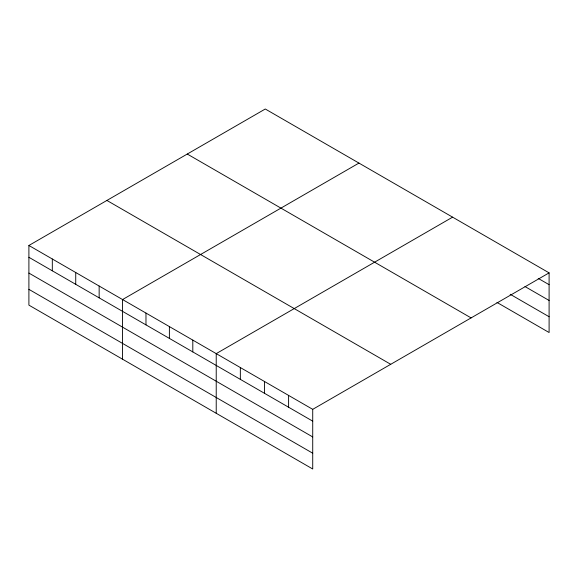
<?xml version="1.0" encoding="UTF-8"?>
<svg xmlns="http://www.w3.org/2000/svg" width="578" height="578" viewBox="0 0 578 578"><rect width="100%" height="100%" fill="white"/><g stroke="black" fill="none" stroke-linecap="round" stroke-linejoin="round"><path stroke-width="0.87" d="M28.9 245.477L312.72 409.34L312.72 468.996L28.9 305.133L28.9 245.477L265.28 109.004L549.1 272.867L549.1 332.523L496.957 302.417M358.938 163.083L122.558 299.556L122.558 359.205M452.603 217.155L216.223 353.628L216.223 413.277M312.72 409.34L549.1 272.867M538.205 278.394L549.1 284.679M524.976 286.544L549.1 300.466M510.186 294.267L549.1 316.737M187.272 154.044L471.092 317.907M106.908 200.443L390.728 364.306M28.9 257.289L312.72 421.152M28.9 273.076L312.72 436.939M28.9 289.347L312.72 453.21M288.595 395.41L288.595 407.23M264.471 381.487L264.471 393.3M240.347 367.557L240.347 379.37M192.806 340.11L192.806 351.923M169.39 326.592L169.39 338.405M145.974 313.074L145.974 324.887M99.149 286.038L99.149 297.851M75.732 272.52L75.732 284.333M52.316 259.002L52.316 270.815"/></g></svg>
